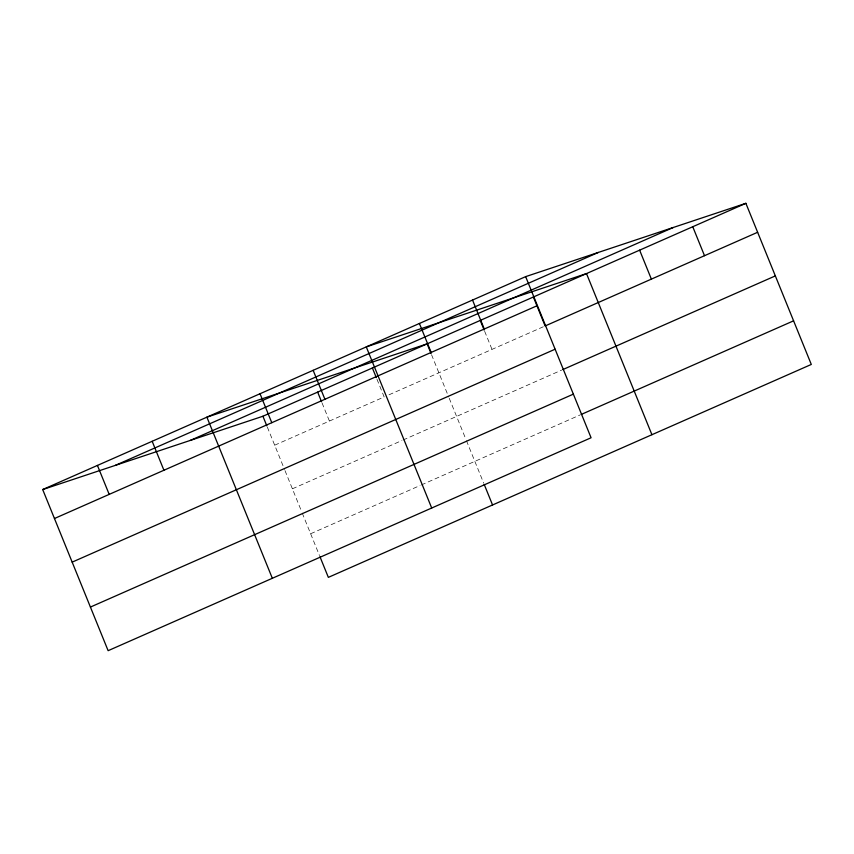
<?xml version="1.0" encoding="UTF-8"?>
<svg xmlns="http://www.w3.org/2000/svg" width="854" height="854" viewBox="0 0 854 854"><rect width="100%" height="100%" fill="white"/><g stroke="black" fill="none" stroke-linecap="round" stroke-linejoin="round"><path stroke-width="0.64" stroke-dasharray="4.27 3.2" d="M274.678 445.201L384.151 396.939L376.806 378.834M389.018 394.794L543.923 326.495M292.388 488.808L401.86 440.547M403.077 440.013L561.633 370.113M310.642 533.75L420.104 485.488M421.321 484.955L579.887 415.044M484.656 331.288L492.011 349.382M431.537 354.709L448.724 397.035M449.215 398.242L465.964 439.49M466.455 440.707L483.695 483.161M322.065 402.971L329.42 421.065M267.334 427.096L284.521 469.433M285.012 470.639L301.761 511.888M302.252 513.105L319.492 555.559"/><path stroke-width="1.28" d="M525.648 276.632L591.075 437.76L108.127 650.684L42.7 489.555L525.648 276.632L745.873 203.316L811.3 364.444L328.352 577.368L319.983 556.765M115.375 465.366L598.323 252.442M190.25 440.44L673.198 227.516M42.7 489.555L262.925 416.24L745.873 203.316M54.453 518.517L537.412 305.593M757.637 232.277L545.13 325.961L533.376 297M72.174 562.135L555.121 349.211M562.839 369.579L775.347 275.895M90.417 607.066L573.365 394.142M581.094 414.51L793.59 320.826M692.754 226.737L704.507 255.698M639.625 250.158L651.378 279.119M651.922 434.707L586.495 273.579L366.281 346.895L431.708 508.023M472.529 300.053L484.282 329.014M480.247 320.421L484.175 330.082M419.399 323.474L431.163 352.435M431.046 353.503L427.128 343.842L206.903 417.168L272.33 578.286M484.186 484.378L492.555 504.97M372.387 367.978L376.315 377.628M313.151 370.316L324.915 399.277M317.656 392.114L321.574 401.764M260.032 393.747L271.785 422.698M262.925 416.24L266.843 425.89M152.172 441.294L163.925 470.255M97.431 465.43L109.195 494.381"/></g></svg>
